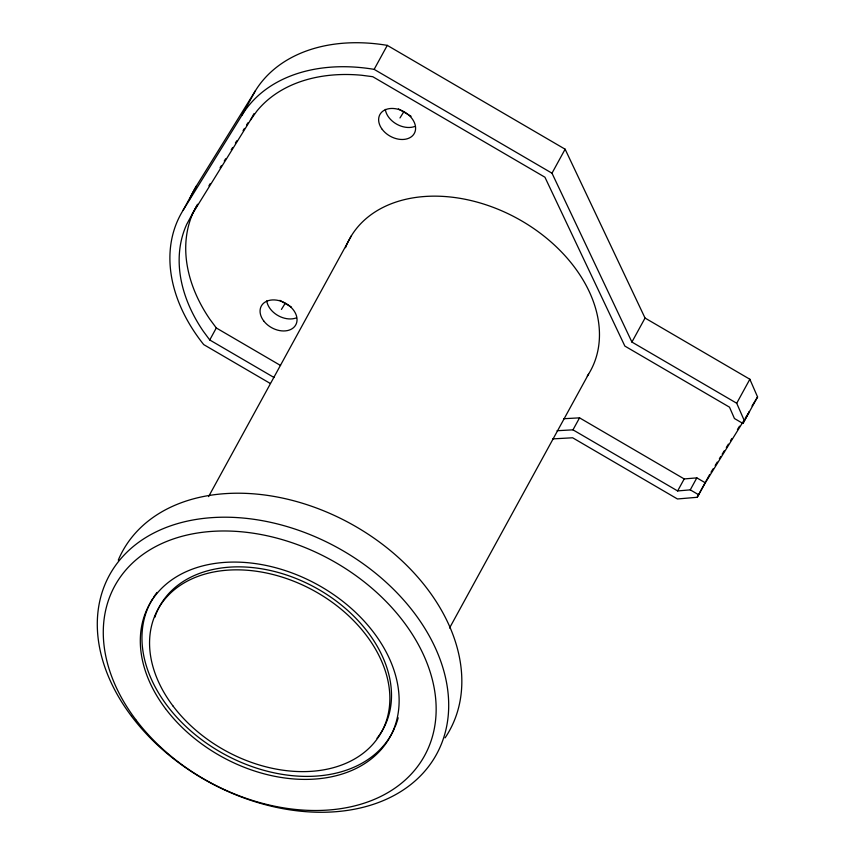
<?xml version="1.0" encoding="UTF-8"?>
<svg xmlns="http://www.w3.org/2000/svg" width="855" height="855" viewBox="0 0 855 855"><rect width="100%" height="100%" fill="white"/><g stroke="black" fill="none" stroke-linecap="round" stroke-linejoin="round"><path stroke-width="1.28" d="M197.035 205.275L186.764 224.234A156.946 112.518 28.7 0 0 203.201 331.12L209.742 339.969L274.017 377.493M197.612 204.238L193.337 212.232A156.946 112.518 28.7 0 0 209.764 319.118L216.304 327.967L280.579 365.502M270.255 383.446L203.714 344.597A166.768 119.561 28.7 0 1 183.066 210.351L196.522 185.802L255.485 90.619A166.768 119.561 28.7 0 1 387.283 45.368L565.123 149.198L645.044 318.049L749.856 379.246L757.583 396.987L742.92 423.46L734.445 418.523L729.507 407.172L624.855 346.072L544.934 177.22L372.759 76.704L361.644 75.251A156.946 112.518 28.7 0 0 256.714 111.278L250.43 120.16L191.659 215.086M183.066 210.351L241.997 115.147L255.485 90.619M250.43 120.16L254.01 113.608M209.742 339.969L216.304 327.967M241.997 115.147L242.35 114.613A166.768 119.561 28.7 0 1 374.148 69.362L387.283 45.368M208.588 496.616L351.49 235.595M744.448 420.981L736.711 403.239L631.909 342.053L551.988 173.191L565.123 149.198M449.548 628.03L588.614 374.03M557.054 430.728L572.978 429.841L579.551 417.849L684.203 478.939L696.836 477.87L705.3 482.808L697.199 497.289L677.438 498.967L572.626 437.781L552.725 438.893M631.909 342.053L645.044 318.049M572.978 429.841L677.63 490.941L684.203 478.939M736.711 403.239L749.856 379.246M677.63 490.941L690.263 489.862L696.836 477.87M697.199 497.289L709.714 474.429M742.92 423.46L749.482 411.469L745.271 418.255M196.522 185.802L196.212 186.358A166.768 119.561 28.7 0 0 189.703 199.14M208.919 185.802L210.309 183.547M220.066 167.794L221.456 165.549M224.245 161.05L225.645 158.795M231.213 149.796L232.613 147.541M235.392 143.042L236.792 140.786M243.066 130.665L244.455 128.41M246.55 125.033L247.939 122.789M281.423 309.425L285.132 303.44M399.98 117.958L403.688 111.973M711.029 472.163L713.113 468.797M715.197 465.441L717.292 462.074M719.376 458.708L720.765 456.463M722.154 454.219L724.238 450.852M726.323 447.486L728.407 444.119M730.491 440.752L731.88 438.508M737.438 429.531L739.522 426.164M752.026 405.965L757.583 396.987M705.3 482.808L743.871 420.521M563.627 418.736L579.551 417.849M374.148 69.362L551.988 173.191M398.398 108.884L411.095 116.301M690.263 489.862L698.738 494.81M279.831 300.351L291.48 307.148M414.654 126.519A19.622 14.065 28.7 0 1 385.316 109.397M296.087 317.985A19.622 14.065 28.7 0 1 266.749 300.864M345.516 247.694A137.334 98.453 28.7 0 1 515.191 217.298A137.334 98.453 28.7 0 1 587.289 376.093M154.766 617.406A127.513 91.41 28.7 0 1 314.843 587.332A127.513 91.41 28.7 0 1 376.991 738.314M394.497 728.268A137.334 98.453 28.7 0 1 225.464 754.847A137.334 98.453 28.7 0 1 152.799 598.521M153.451 597.485A137.334 98.453 28.7 0 1 157.01 592.451M398.174 717.783A137.334 98.453 28.7 0 1 394.978 727.145M118.289 560.089A186.465 133.679 28.7 0 1 349.727 523.164A186.465 133.679 28.7 0 1 445.07 737.876M382.238 129.394A19.622 14.065 28.7 0 0 414.055 133.861A19.622 14.065 28.7 0 0 395.074 108.66A19.622 14.065 28.7 0 0 382.238 129.394M263.671 320.86A19.622 14.065 28.7 0 0 295.499 325.327A19.622 14.065 28.7 0 0 276.507 300.126A19.622 14.065 28.7 0 0 263.671 320.86M172.967 705.952A127.513 91.41 28.7 0 0 379.791 735.001A127.513 91.41 28.7 0 0 256.382 571.247A127.513 91.41 28.7 0 0 172.967 705.952M165.517 708.667A137.334 98.453 28.7 0 0 388.277 739.96A137.334 98.453 28.7 0 0 255.356 563.584A137.334 98.453 28.7 0 0 165.517 708.667M131.52 716.244A186.465 133.679 28.7 0 0 433.966 758.716A186.465 133.679 28.7 0 0 253.508 519.252A186.465 133.679 28.7 0 0 131.52 716.244M135.689 719.525A176.632 126.636 28.7 0 0 422.199 759.764A176.632 126.636 28.7 0 0 251.242 532.922A176.632 126.636 28.7 0 0 135.689 719.525"/></g></svg>
